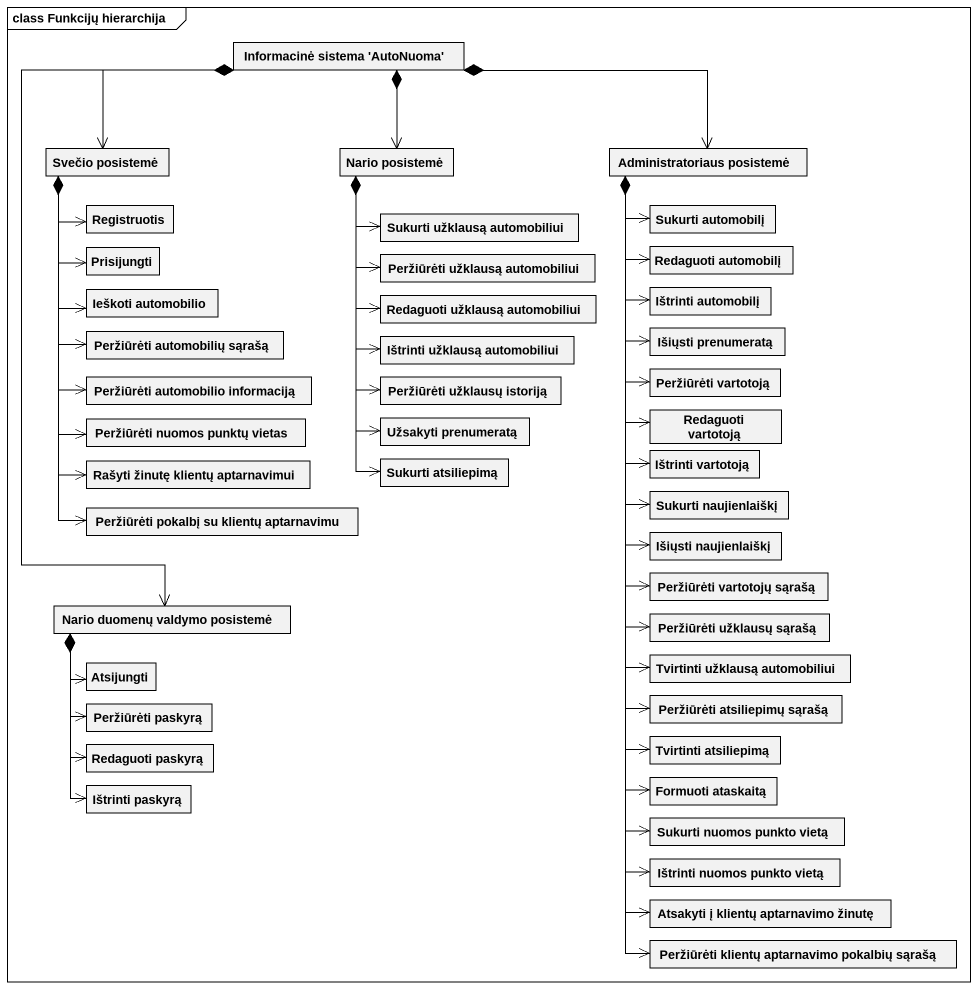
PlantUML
@startuml
mainframe class Funkcijų hierarchija
hide circle
hide empty members
class "Informacinė sistema 'AutoNuoma'" as Informacinė_sistema
class "Svečio posistemė" as Svečio_posistemė
class "Nario posistemė" as Nario_posistemė
class "Administratoriaus posistemė" as Administratoriaus_posistemė
class Registruotis
class "Sukurti užklausą automobiliui" as Sukurti_užklausą
class "Sukurti automobilį" as Sukurti_automobilį
class Prisijungti
class "Peržiūrėti užklausą automobiliui" as Peržiūrėti_užklausą
class "Redaguoti automobilį" as Redaguoti_automobilį
class "Ieškoti automobilio" as Ieškoti_automobilio
class "Peržiūrėti automobilių sąrašą" as Peržiūrėti_automobilių
class "Redaguoti užklausą automobiliui" as Redaguoti_užklausą
class "Ištrinti užklausą automobiliui" as Ištrinti_užklausą
class "Išiųsti prenumeratą" as Išiųsti_prenumeratą
class "Ištrinti automobilį" as Ištrinti_automobilį
class "Peržiūrėti automobilio informaciją" as Peržiūrėti_automobilio
class "Peržiūrėti užklausų istoriją" as Peržiūrėti_užklausų_istoriją
class "Peržiūrėti vartotoją" as Peržiūrėti_vartotoją
class "Peržiūrėti nuomos punktų vietas" as Peržiūrėti_nuomos_punktų
class "Užsakyti prenumeratą" as Užsakyti_prenumeratą
class "Redaguoti vartotoją" as Redaguoti_vartotoją
class "Rašyti žinutę klientų aptarnavimui" as Rašyti_žinutę_klientų
class "Sukurti atsiliepimą" as Sukurti_atsiliepimą
class "Sukurti naujienlaiškį" as Sukurti_naujienlaiškį
class "Ištrinti vartotoją" as Ištrinti_vartotoją
class "Peržiūrėti pokalbį su klientų aptarnavimu" as Peržiūrėti_pokalbį_su
class "Išiųsti naujienlaiškį" as Išiųsti_naujienlaiškį
class "Peržiūrėti vartotojų sąrašą" as Peržiūrėti_vartotojų_sąrašą
class "Nario duomenų valdymo posistemė" as Nario_duomenų_valdymo
class "Peržiūrėti užklausų sąrašą" as Peržiūrėti_užklausų_sąrašą
class Atsijungti
class "Peržiūrėti paskyrą" as Peržiūrėti_paskyrą
class "Tvirtinti užklausą automobiliui" as Tvirtinti_užklausą
class "Peržiūrėti atsiliepimų sąrašą" as Peržiūrėti_atsiliepimų
class "Redaguoti paskyrą" as Redaguoti_paskyrą
class "Tvirtinti atsiliepimą" as Tvirtinti_atsiliepimą
class "Ištrinti paskyrą" as Ištrinti_paskyrą
class "Formuoti ataskaitą" as Formuoti_ataskaitą
class "Sukurti nuomos punkto vietą" as Sukurti_nuomos_punkto_vietą
class "Ištrinti nuomos punkto vietą" as Ištrinti_nuomos_punkto_vietą
class "Atsakyti į klientų aptarnavimo žinutę" as Atsakyti_į_klientų
class "Peržiūrėti klientų aptarnavimo pokalbių sąrašą" as Peržiūrėti_klientų
Informacinė_sistema *-left-> Svečio_posistemė
Informacinė_sistema *--> Nario_posistemė
Informacinė_sistema *-right-> Administratoriaus_posistemė
Informacinė_sistema *--> Nario_duomenų_valdymo
Svečio_posistemė *--> Registruotis
Svečio_posistemė *--> Prisijungti
Svečio_posistemė *--> Ieškoti_automobilio
Svečio_posistemė *--> Peržiūrėti_automobilių
Svečio_posistemė *--> Peržiūrėti_automobilio
Svečio_posistemė *--> Peržiūrėti_nuomos_punktų
Svečio_posistemė *--> Rašyti_žinutę_klientų
Svečio_posistemė *--> Peržiūrėti_pokalbį_su
Nario_posistemė *--> Sukurti_užklausą
Nario_posistemė *--> Peržiūrėti_užklausą
Nario_posistemė *--> Redaguoti_užklausą
Nario_posistemė *--> Ištrinti_užklausą
Nario_posistemė *--> Peržiūrėti_užklausų_istoriją
Nario_posistemė *--> Užsakyti_prenumeratą
Nario_posistemė *--> Sukurti_atsiliepimą
Administratoriaus_posistemė *--> Sukurti_automobilį
Administratoriaus_posistemė *--> Redaguoti_automobilį
Administratoriaus_posistemė *--> Išiųsti_prenumeratą
Administratoriaus_posistemė *--> Ištrinti_automobilį
Administratoriaus_posistemė *--> Peržiūrėti_vartotoją
Administratoriaus_posistemė *--> Redaguoti_vartotoją
Administratoriaus_posistemė *--> Sukurti_naujienlaiškį
Administratoriaus_posistemė *--> Ištrinti_vartotoją
Administratoriaus_posistemė *--> Išiųsti_naujienlaiškį
Administratoriaus_posistemė *--> Peržiūrėti_vartotojų_sąrašą
Administratoriaus_posistemė *--> Peržiūrėti_užklausų_sąrašą
Administratoriaus_posistemė *--> Tvirtinti_užklausą
Administratoriaus_posistemė *--> Peržiūrėti_atsiliepimų
Administratoriaus_posistemė *--> Tvirtinti_atsiliepimą
Administratoriaus_posistemė *--> Formuoti_ataskaitą
Administratoriaus_posistemė *--> Sukurti_nuomos_punkto_vietą
Administratoriaus_posistemė *--> Ištrinti_nuomos_punkto_vietą
Administratoriaus_posistemė *--> Atsakyti_į_klientų
Administratoriaus_posistemė *--> Peržiūrėti_klientų
Nario_duomenų_valdymo *--> Atsijungti
Nario_duomenų_valdymo *--> Peržiūrėti_paskyrą
Nario_duomenų_valdymo *--> Redaguoti_paskyrą
Nario_duomenų_valdymo *--> Ištrinti_paskyrą
@enduml
